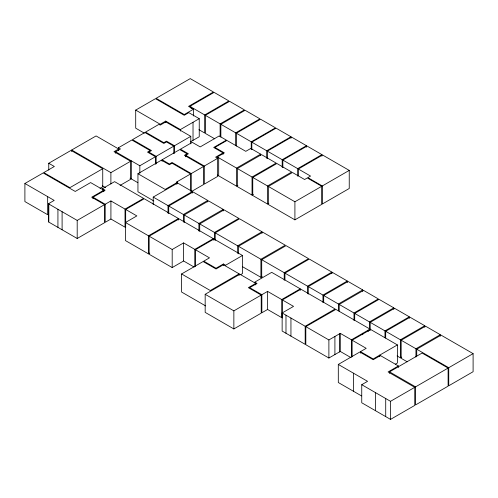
<?xml version="1.0" encoding="UTF-8"?>
<svg xmlns="http://www.w3.org/2000/svg" width="498" height="498" viewBox="0 0 498 498"><rect width="100%" height="100%" fill="white"/><g stroke="black" fill="none" stroke-linecap="round" stroke-linejoin="round"><path stroke-width="0.75" d="M351.445 357.134L351.445 339.81L369.995 329.097L369.995 330.604M379.681 356.655L379.681 355.149L373.195 358.977L360.477 351.638L360.477 353.144M204.703 114.957L228.912 100.938L214.096 92.379L189.906 106.348L204.703 114.957L204.703 133.034L198.914 129.667M297.692 176.174L297.692 168.641L321.901 154.623L307.085 146.07L282.839 160.07L282.839 167.602M144.32 133.153L135.705 128.173L135.705 110.095L155.482 98.679L184.241 115.287L188.804 112.654L199.244 118.68L199.244 136.757L190.367 141.886M48.779 170.067L48.742 163.269L71.027 150.396L102.737 168.704L102.737 186.781L100.054 188.331M71.7 151.517L71.7 150.01L96.077 135.935L118.68 148.989L118.68 150.496M47.665 196.635L47.665 214.713L24.9 201.572L24.9 183.488L43.177 172.937L75.235 191.45L90.611 182.573L103.827 190.205L103.827 191.711M118.4 150.035L118.4 147.775L131.846 140.013L150.147 150.577L147.495 152.108L155.482 156.721L155.482 164.253M199.244 118.68L180.401 129.561L165.722 121.089L160.232 124.257L135.705 110.095M118.68 148.989L114.017 151.678L130.607 161.259L130.607 179.336L120.093 185.405M115.604 153.272L115.604 151.766L120.46 148.964L118.4 147.775M193.467 109.218L184.241 114.546L156.123 98.311L190.242 78.609L213.455 92.012L188.555 106.385L193.467 109.218L193.467 115.997M102.737 168.704L69.894 187.665L43.78 172.588L54.35 166.488L48.742 163.269M103.827 190.205L91.7 197.208L104.549 204.622L104.549 222.699L77.196 238.492L48.381 221.853L48.381 203.775L54.207 200.414L24.9 183.488M205.344 115.331L229.597 101.331L244.412 109.884L220.122 123.865L205.344 115.331L205.344 133.408L214.75 138.836M71.7 150.01L110.892 172.638L130.607 161.259M115.604 151.766L139.832 165.753L155.482 156.721M173.802 146.138L166.488 141.918L163.836 143.449L144.868 132.499L132.518 139.627L151.485 150.577L148.834 152.108L156.148 156.335L173.802 146.138L173.802 153.67M190.79 136.334L165.797 121.904L160.238 125.11L158.949 124.363L145.534 132.107L163.836 142.677L166.488 141.146L174.474 145.752L190.79 136.334L190.79 143.866M102.439 190.168L102.439 188.661L114.59 181.646L143.58 198.378L125.029 209.085L110.917 200.943L105.19 204.248L92.989 197.208L92.989 198.714M48.381 221.853L48.829 221.598L48.829 203.52M92.989 197.208L105.115 190.205L102.439 188.661M220.863 124.288L245.116 110.288L259.931 118.841L235.679 132.842L220.863 124.288L220.863 137.093M153.87 200.987L137.946 191.792L137.946 173.715L161.433 160.157L169.388 164.751L172.047 163.22L190.616 173.939L190.616 191.269M162.099 159.771L179.753 149.574L187.067 153.801L184.416 155.332L203.632 166.425L203.632 184.503L191.263 191.649L191.263 173.572L172.047 162.473L169.413 163.991L162.099 159.771L162.099 161.277M185.729 156.82L185.729 155.314L188.387 153.782L180.425 149.188L192.278 142.347L200.19 146.91L219.157 135.96L226.397 140.143L213.704 147.47L223.048 152.867L223.048 154.374M48.381 203.775L77.196 220.415L104.549 204.622M236.345 133.227L260.591 119.227L275.481 127.824L251.235 141.824L236.345 133.227L236.345 146.032M223.048 152.867L215.609 157.163L217.645 158.339L217.645 176.417L204.305 184.117L204.305 166.039L185.729 155.314M125.677 227.536L125.677 209.459L144.221 198.752L178.44 218.51L178.44 220.016M217.29 158.476L217.29 156.97L224.368 152.88L214.881 147.408L226.932 140.448L245.788 151.336L250.799 148.441L260.666 154.143L260.666 155.65M125.029 209.085L125.029 227.169L110.917 219.02L105.19 222.326L105.19 204.248M190.616 173.939L176.236 182.243L176.902 182.629L176.902 184.136M191.263 173.572L203.632 166.425M204.305 166.039L217.645 158.339M176.902 182.629L165.149 189.421L137.946 173.715M153.222 204.61L153.222 197.077L177.574 183.021L192.365 191.556L192.365 193.062M251.82 149.693L251.82 142.16L276.073 128.16L290.963 136.757L290.963 138.263M149.817 253.115L148.485 253.88L125.452 240.578L125.452 222.5L136.857 215.914L125.677 209.459M153.222 197.077L168.013 205.618L192.365 191.556M168.735 213.561L168.735 206.029L193.068 191.967L207.753 200.439L207.753 201.945M217.29 156.97L236.538 168.075L260.666 154.143M251.82 142.16L266.716 150.757L290.963 136.757M267.339 158.65L267.339 151.118L291.591 137.118L306.444 145.696L306.444 147.203M237.359 168.542L261.487 154.617L276.166 163.089L252.038 177.02L237.359 168.542L237.359 186.626L252.038 195.098L253.376 194.326M168.735 206.029L183.401 214.501L207.753 200.439M184.216 222.506L184.216 214.974L208.569 200.912L223.247 209.39L223.247 210.897M125.452 222.5L148.485 235.803L178.44 218.51M194.127 267.059L183.6 260.983L172.19 267.569L149.157 254.266L149.157 236.189L179.124 218.902L213.331 238.654L213.331 240.161M217.29 175.047L236.538 186.152L237.882 185.374M267.339 151.118L282.192 159.696L306.444 145.696M252.76 177.437L276.882 163.506L291.666 172.04L267.538 185.966L252.76 177.437L252.76 195.515L267.538 204.043L268.876 203.271M184.216 214.974L198.901 223.446L223.247 209.39M199.717 223.919L224.069 209.863L238.822 218.379L214.47 232.435L199.717 223.919L199.717 231.452M298.333 175.794L298.333 169.015L322.586 155.015L349.241 170.403L349.241 188.487L322.287 204.043L322.287 185.966L349.241 170.403M268.354 186.439L292.482 172.507L304.608 179.51L307.31 177.948L321.739 186.283L321.739 204.361L294.909 219.848L268.354 204.516L268.354 186.439L294.909 201.771L321.739 186.283M149.157 236.189L172.19 249.486L183.6 242.906L194.78 249.361L213.331 238.654M215.217 240.397L215.217 232.865L239.563 218.809L262.01 231.769L262.01 233.276M195.428 266.306L195.428 249.735L213.972 239.021L242.489 255.486L242.489 273.564L240.54 274.691M205.612 305.903L181.589 292.033L181.589 273.956L203.116 261.531L216.032 268.988L223.372 264.749L239.146 273.856L239.146 275.363M215.217 232.865L237.658 245.825L262.01 231.769M238.449 246.28L262.801 232.224L285.261 245.19L260.908 259.246L238.449 246.28L238.449 253.812M242.489 255.486L225.582 265.253L223.397 263.99L216.032 268.241L203.757 261.157L209.484 257.852L195.428 249.735M261.711 259.713L286.057 245.651L308.567 258.649L284.221 272.705L261.711 259.713L261.711 277.791M239.146 273.856L210.281 290.521L181.589 273.956M255.735 283.406L248.365 287.657L261.213 295.071L261.213 313.149L233.861 328.941L205.17 312.377L205.17 294.299L239.887 274.255L255.735 283.406L255.735 284.912M242.414 266.648L260.908 277.324L262.222 276.564M284.943 279.901L284.943 273.122L309.295 259.066L331.886 272.107L331.886 273.614M205.17 294.299L233.861 310.864L261.213 295.071M300.269 288.846L271.703 272.35L254.789 282.117L257.049 283.418L249.685 287.67L261.855 294.698L267.588 291.392L281.719 299.553L300.269 288.846L300.269 290.353M282.366 318.004L282.366 299.927L300.91 289.214L335.129 308.972L305.181 326.265L282.142 312.968L282.142 331.046L305.181 344.342L305.181 326.265M284.943 273.122L307.534 286.169L331.886 272.107M281.719 299.553L281.719 317.631L267.588 309.47L261.855 312.775L261.855 294.698M308.274 294.131L308.274 286.599L332.627 272.537L347.305 281.015L347.305 282.522M282.142 312.968L293.546 306.382L282.366 299.927M308.274 286.599L322.959 295.071L347.305 281.015M323.7 302.28L323.7 295.501L348.052 281.445L362.731 289.917L362.731 291.423M323.7 295.501L338.379 303.979L362.731 289.917M339.2 304.446L363.546 290.39L378.349 298.931L353.997 312.993L339.2 304.446L339.2 311.225M354.694 320.177L354.694 313.398L379.046 299.335L393.8 307.857L393.8 309.364M350.791 357.508L340.29 351.445L328.885 358.031L305.822 344.716L305.822 326.638L328.885 339.953L340.29 333.367L351.445 339.81M354.694 313.398L369.448 321.913L393.8 307.857M370.195 329.875L370.195 322.343L394.547 308.287L409.325 316.815L409.325 318.322M352.117 356.767L352.117 340.196L370.668 329.489L397.398 344.921L397.398 362.998L395.431 364.138M370.195 322.343L384.973 330.877L409.325 316.815M385.689 338.067L385.689 331.288L410.041 317.232L424.775 325.736L424.775 327.242M361.517 395.91L338.304 382.514L338.304 364.436L359.83 352.005L373.195 359.724L380.404 355.566L398.425 365.968L398.425 367.474M360.477 351.638L366.204 348.326L352.117 340.196M385.689 331.288L400.423 339.798L424.775 325.736M407.208 361.791L401.17 358.305L401.17 340.227L425.516 326.165L440.294 334.7L440.294 336.206M379.681 355.149L397.398 344.921M401.17 340.227L415.942 348.756L440.294 334.7M397.074 355.939L400.423 357.875L401.737 357.116M416.739 349.216L441.085 335.154L473.1 353.636L473.1 371.72L448.748 385.776L448.748 367.698L416.739 349.216L416.739 355.995M398.425 365.968L388.098 371.938L414.753 387.326L414.753 405.403L390.525 419.391L361.741 402.77L361.741 384.693L367.568 381.325L338.304 364.436M389.536 373.357L389.536 371.85L422.092 353.051L448.107 368.072L448.107 386.149L415.55 404.942L415.55 386.865L448.107 368.072M361.741 384.693L390.525 401.313L414.753 387.326M448.748 367.698L473.1 353.636M305.822 326.638L335.876 309.401L369.995 329.097M282.839 160.07L297.692 168.641M298.333 169.015L310.559 176.074L307.857 177.637L322.287 185.966M130.015 178.166L137.871 182.698M102.258 185.729L105.582 187.646M389.536 371.85L415.55 386.865M415.942 348.756L415.942 357.041M400.423 339.798L400.423 357.875M390.525 401.313L390.525 419.391M385.713 398.537L385.713 416.614M384.973 330.877L384.973 337.656M379.737 355.18L379.737 356.686M375.48 392.623L375.48 410.701M369.448 321.913L369.448 329.446M368.215 330.106L368.215 331.612M362.762 333.224L362.762 334.731M353.997 312.993L353.997 320.525M353.443 373.176L353.443 391.254M340.29 333.367L340.29 351.445M339.375 333.897L339.375 351.974M338.379 303.979L338.379 310.758M334.911 336.474L334.911 354.551M328.885 339.953L328.885 358.031M322.959 295.071L322.959 302.603M321.901 154.623L321.901 156.129M307.534 286.169L307.534 293.702M294.909 201.771L294.909 219.848M290.944 318.048L290.944 336.125M285.983 315.184L285.983 333.262M284.221 272.705L284.221 280.237M282.192 159.696L282.192 167.228M267.538 185.966L267.538 204.043M267.588 291.392L267.588 309.47M266.716 150.757L266.716 158.289M260.908 259.246L260.908 277.324M252.038 177.02L252.038 195.098M251.235 141.824L251.235 149.356M237.658 245.825L237.658 253.358M236.538 168.075L236.538 186.152M235.679 132.842L235.679 145.646M233.861 310.864L233.861 328.941M223.397 263.99L223.397 265.496M220.122 123.865L220.122 136.67M218.684 157.76L218.684 175.844M214.47 232.435L214.47 239.968M198.901 223.446L198.901 230.979M194.78 249.361L194.78 266.685M193.025 122.271L193.025 140.355M191.201 107.095L191.201 108.601M183.6 242.906L183.6 260.983M183.401 214.501L183.401 222.033M180.401 129.561L180.401 131.067M177.151 181.714L177.151 183.22M176.56 182.43L176.56 183.936M174.474 145.752L174.474 153.284M172.19 249.486L172.19 267.569M168.013 205.618L168.013 213.15M165.722 121.089L165.722 122.595M156.148 156.335L156.148 163.867M148.485 235.803L148.485 253.88M139.832 165.753L139.832 173.285M131.329 160.842L131.329 178.919M110.892 172.638L110.892 183.936M110.917 200.943L110.917 219.02M77.196 220.415L77.196 238.492M62.101 211.7L62.101 229.777M57.93 209.285L57.93 227.368"/></g></svg>
